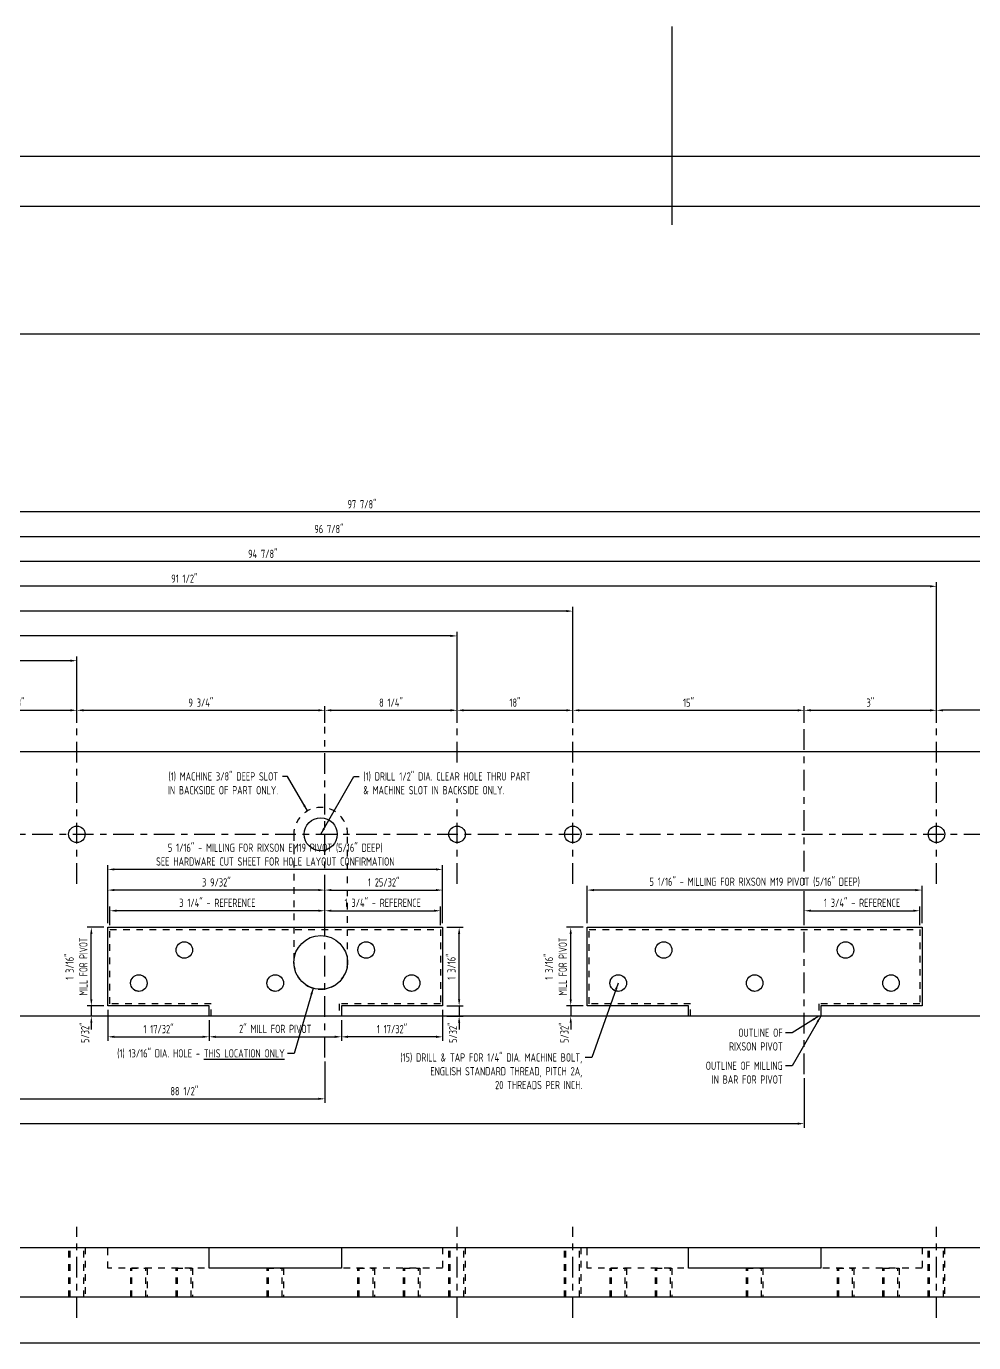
# Model space of a CAD drawing. Header units: inches. Extents: x -71 to 69, y 0 to 103.
# Drawn here: x 9.92 to 24.25, y 0 to 19.9 of the extents above; entities that cross this region are included whole.
import ezdxf

# ---------------------------------------------------------------- set-up
doc = ezdxf.new("R2010")
doc.units = ezdxf.units.IN
doc.header["$LTSCALE"] = 0.25
doc.header["$MEASUREMENT"] = 0
doc.linetypes.add('CENTER', pattern=[2, 1.25, -0.25, 0.25, -0.25])
doc.linetypes.add('HIDDEN', pattern=[0.375, 0.25, -0.125])
for name, color, linetype in [('01 - Ground Level Doors', 2, 'Continuous'), ('02 - Upper Level Windows', 7, 'Continuous'), ('DIM', 4, 'Continuous'), ('Fastener', 7, 'Continuous'), ('Frame', 2, 'Continuous'), ('Hardware', 30, 'HIDDEN'), ('OBJECT', 1, 'Continuous'), ('TEXT', 4, 'Continuous')]:
    doc.layers.add(name, color=color, linetype=linetype)
doc.layers.add('02 - Upper Level Windows -0- Sill Anchor Holes', color=7, linetype='Continuous', plot=False)
doc.styles.get("Standard").update_dxf_attribs({"font": 'archstyl.shx', "width": 0.75})
doc.dimstyles.new('Engineering Standard', dxfattribs={"dimtxt": 0.125, "dimasz": 0.1, "dimexe": 0.0625, "dimexo": 0.0625, "dimgap": 0.045, "dimtad": 1, "dimdec": 6, "dimzin": 0, "dimdsep": 46, "dimlunit": 5, "dimtxsty": 'Standard', "dimcen": 0.09, "dimclrd": 256, "dimclre": 256, "dimclrt": 256, "dimazin": 0, "dimtfac": 1, "dimtdec": 6, "dimtmove": 2, "dimatfit": 2, "dimfxl": 1, "dimfrac": 2, "dimtolj": 1, "dimtzin": 0, "dimlwd": -1, "dimlwe": -1, "dimarcsym": 0})

# ---------------------------------------------------------------- blocks, each defined once
blk = doc.blocks.new('A$Cd7216d5f')
at = {"layer": '01 - Ground Level Doors'}
blk.add_lwpolyline([(0, 0), (0, 97.875), (0.75, 97.875), (0.75, 0)], close=True, dxfattribs=at)
at = {"layer": '02 - Upper Level Windows -0- Sill Anchor Holes', "color": 5}
blk.add_line((2.717, 88.5), (-0.283, 88.5), dxfattribs=at)
blk = doc.blocks.new('A$C1a80690b')
blk.add_blockref('A$Cd7216d5f', (-14, 0))
blk = doc.blocks.new('*D33')
at = {"layer": 'DefPoints', "color": 0, "transparency": 16777216}
for p in [(0.938, 10.312), (10.688, 9.312), (0.938, 8.937)]:
    blk.add_point(p, dxfattribs=at)
at = {"layer": 'DIM', "transparency": 16777216}
for p, q in [((0.938, 9), (0.938, 10.375)), ((10.688, 9.375), (10.688, 10.375)), ((10.588, 10.312), (1.038, 10.312))]:
    blk.add_line(p, q, dxfattribs=at)
for points in [[(1.038, 10.329), (1.038, 10.296), (0.938, 10.312)], [(10.588, 10.329), (10.588, 10.296), (10.688, 10.312)]]:
    blk.add_solid(points, dxfattribs=at)
at = {"layer": 'DIM', "transparency": 16777216, "insert": (5.813, 10.428), "char_height": 0.125, "attachment_point": 5}
blk.add_mtext('\\A1;37 1/2"', dxfattribs=at)
blk = doc.blocks.new('*D34')
at = {"layer": 'DefPoints', "color": 0, "transparency": 16777216}
for p in [(0.938, 10.687), (16.438, 9.312), (0.938, 8.937)]:
    blk.add_point(p, dxfattribs=at)
at = {"layer": 'DIM', "transparency": 16777216}
for p, q in [((0.938, 9), (0.938, 10.75)), ((16.438, 9.375), (16.438, 10.75)), ((16.338, 10.687), (1.038, 10.687))]:
    blk.add_line(p, q, dxfattribs=at)
for points in [[(1.038, 10.704), (1.038, 10.671), (0.938, 10.687)], [(16.338, 10.704), (16.338, 10.671), (16.438, 10.687)]]:
    blk.add_solid(points, dxfattribs=at)
at = {"layer": 'DIM', "transparency": 16777216, "insert": (8.688, 10.803), "char_height": 0.125, "attachment_point": 5}
blk.add_mtext('\\A1;55 1/2"', dxfattribs=at)
blk = doc.blocks.new('*D35')
at = {"layer": 'DefPoints', "color": 0, "transparency": 16777216}
for p in [(0.938, 11.062), (18.188, 9.312), (0.938, 8.937)]:
    blk.add_point(p, dxfattribs=at)
at = {"layer": 'DIM', "transparency": 16777216}
for p, q in [((0.938, 9), (0.938, 11.125)), ((18.088, 11.062), (1.038, 11.062)), ((18.188, 9.375), (18.188, 11.125))]:
    blk.add_line(p, q, dxfattribs=at)
for points in [[(1.038, 11.079), (1.038, 11.046), (0.938, 11.062)], [(18.088, 11.079), (18.088, 11.046), (18.188, 11.062)]]:
    blk.add_solid(points, dxfattribs=at)
at = {"layer": 'DIM', "transparency": 16777216, "insert": (9.563, 11.178), "char_height": 0.125, "attachment_point": 5}
blk.add_mtext('\\A1;73 1/2"', dxfattribs=at)
blk = doc.blocks.new('*D36')
at = {"layer": 'DefPoints', "color": 0, "transparency": 16777216}
for p in [(0.938, 11.437), (23.688, 9.312), (0.938, 8.937)]:
    blk.add_point(p, dxfattribs=at)
at = {"layer": 'DIM', "transparency": 16777216}
for p, q in [((0.938, 9), (0.938, 11.5)), ((23.588, 11.437), (1.038, 11.437)), ((23.688, 9.375), (23.688, 11.5))]:
    blk.add_line(p, q, dxfattribs=at)
for points in [[(1.038, 11.454), (1.038, 11.421), (0.938, 11.437)], [(23.588, 11.454), (23.588, 11.421), (23.688, 11.437)]]:
    blk.add_solid(points, dxfattribs=at)
at = {"layer": 'DIM', "transparency": 16777216, "insert": (12.313, 11.553), "char_height": 0.125, "attachment_point": 5}
blk.add_mtext('\\A1;91 1/2"', dxfattribs=at)
blk = doc.blocks.new('*D37')
at = {"layer": 'DefPoints', "color": 0, "transparency": 16777216}
for p in [(0.938, 11.812), (26.062, 9.312), (0.938, 8.937)]:
    blk.add_point(p, dxfattribs=at)
at = {"layer": 'DIM', "transparency": 16777216}
for p, q in [((0.938, 9), (0.938, 11.875)), ((25.962, 11.812), (1.038, 11.812)), ((26.062, 9.375), (26.062, 11.875))]:
    blk.add_line(p, q, dxfattribs=at)
for points in [[(1.038, 11.829), (1.038, 11.796), (0.938, 11.812)], [(25.962, 11.829), (25.962, 11.796), (26.062, 11.812)]]:
    blk.add_solid(points, dxfattribs=at)
at = {"layer": 'DIM', "transparency": 16777216, "insert": (13.5, 11.928), "char_height": 0.125, "attachment_point": 5}
blk.add_mtext('\\A1;94 7/8"', dxfattribs=at)
blk = doc.blocks.new('*D40')
at = {"layer": 'DefPoints', "color": 0, "transparency": 16777216}
for p in [(10.688, 9.562), (8.938, 9.312), (10.688, 9.312)]:
    blk.add_point(p, dxfattribs=at)
at = {"layer": 'DIM', "transparency": 16777216}
for p, q in [((8.938, 9.375), (8.938, 9.625)), ((9.038, 9.562), (10.588, 9.562)), ((10.688, 9.375), (10.688, 9.625))]:
    blk.add_line(p, q, dxfattribs=at)
for points in [[(9.038, 9.579), (9.038, 9.546), (8.938, 9.562)], [(10.588, 9.579), (10.588, 9.546), (10.688, 9.562)]]:
    blk.add_solid(points, dxfattribs=at)
at = {"layer": 'DIM', "transparency": 16777216, "insert": (9.813, 9.678), "char_height": 0.125, "attachment_point": 5}
blk.add_mtext('\\A1;18"', dxfattribs=at)
blk = doc.blocks.new('*D41')
at = {"layer": 'DefPoints', "color": 0, "transparency": 16777216}
for p in [(14.438, 9.562), (10.688, 9.312), (14.438, 9.312)]:
    blk.add_point(p, dxfattribs=at)
at = {"layer": 'DIM', "transparency": 16777216}
for p, q in [((10.688, 9.375), (10.688, 9.625)), ((10.788, 9.562), (14.338, 9.562)), ((14.438, 9.375), (14.438, 9.625))]:
    blk.add_line(p, q, dxfattribs=at)
for points in [[(10.788, 9.579), (10.788, 9.546), (10.688, 9.562)], [(14.338, 9.579), (14.338, 9.546), (14.438, 9.562)]]:
    blk.add_solid(points, dxfattribs=at)
at = {"layer": 'DIM', "transparency": 16777216, "insert": (12.563, 9.678), "char_height": 0.125, "attachment_point": 5}
blk.add_mtext('\\A1;9 3/4"', dxfattribs=at)
blk = doc.blocks.new('*D42')
at = {"layer": 'DefPoints', "color": 0, "transparency": 16777216}
for p in [(16.438, 9.562), (14.438, 9.312), (16.438, 9.312)]:
    blk.add_point(p, dxfattribs=at)
at = {"layer": 'DIM', "transparency": 16777216}
for p, q in [((14.438, 9.375), (14.438, 9.625)), ((14.538, 9.562), (16.338, 9.562)), ((16.438, 9.375), (16.438, 9.625))]:
    blk.add_line(p, q, dxfattribs=at)
for points in [[(14.538, 9.579), (14.538, 9.546), (14.438, 9.562)], [(16.338, 9.579), (16.338, 9.546), (16.438, 9.562)]]:
    blk.add_solid(points, dxfattribs=at)
at = {"layer": 'DIM', "transparency": 16777216, "insert": (15.438, 9.678), "char_height": 0.125, "attachment_point": 5}
blk.add_mtext('\\A1;8 1/4"', dxfattribs=at)
blk = doc.blocks.new('*D43')
at = {"layer": 'DefPoints', "color": 0, "transparency": 16777216}
for p in [(18.188, 9.562), (16.438, 9.312), (18.188, 9.312)]:
    blk.add_point(p, dxfattribs=at)
at = {"layer": 'DIM', "transparency": 16777216}
for p, q in [((16.438, 9.375), (16.438, 9.625)), ((16.538, 9.562), (18.088, 9.562)), ((18.188, 9.375), (18.188, 9.625))]:
    blk.add_line(p, q, dxfattribs=at)
for points in [[(16.538, 9.579), (16.538, 9.546), (16.438, 9.562)], [(18.088, 9.579), (18.088, 9.546), (18.188, 9.562)]]:
    blk.add_solid(points, dxfattribs=at)
at = {"layer": 'DIM', "transparency": 16777216, "insert": (17.313, 9.678), "char_height": 0.125, "attachment_point": 5}
blk.add_mtext('\\A1;18"', dxfattribs=at)
blk = doc.blocks.new('*D44')
at = {"layer": 'DefPoints', "color": 0, "transparency": 16777216}
for p in [(21.688, 9.562), (18.188, 9.312), (21.688, 9.312)]:
    blk.add_point(p, dxfattribs=at)
at = {"layer": 'DIM', "transparency": 16777216}
for p, q in [((18.188, 9.375), (18.188, 9.625)), ((18.288, 9.562), (21.588, 9.562)), ((21.688, 9.375), (21.688, 9.625))]:
    blk.add_line(p, q, dxfattribs=at)
for points in [[(18.288, 9.579), (18.288, 9.546), (18.188, 9.562)], [(21.588, 9.579), (21.588, 9.546), (21.688, 9.562)]]:
    blk.add_solid(points, dxfattribs=at)
at = {"layer": 'DIM', "transparency": 16777216, "insert": (19.938, 9.678), "char_height": 0.125, "attachment_point": 5}
blk.add_mtext('\\A1;15"', dxfattribs=at)
blk = doc.blocks.new('*D45')
at = {"layer": 'DefPoints', "color": 0, "transparency": 16777216}
for p in [(23.688, 9.562), (21.688, 9.312), (23.688, 9.312)]:
    blk.add_point(p, dxfattribs=at)
at = {"layer": 'DIM', "transparency": 16777216}
for p, q in [((21.688, 9.375), (21.688, 9.625)), ((21.788, 9.562), (23.588, 9.562)), ((23.688, 9.375), (23.688, 9.625))]:
    blk.add_line(p, q, dxfattribs=at)
for points in [[(21.788, 9.579), (21.788, 9.546), (21.688, 9.562)], [(23.588, 9.579), (23.588, 9.546), (23.688, 9.562)]]:
    blk.add_solid(points, dxfattribs=at)
at = {"layer": 'DIM', "transparency": 16777216, "insert": (22.688, 9.678), "char_height": 0.125, "attachment_point": 5}
blk.add_mtext('\\A1;3"', dxfattribs=at)
blk = doc.blocks.new('*D47')
at = {"layer": 'DefPoints', "color": 0, "transparency": 16777216}
for p in [(0.937, 4.937), (14.438, 4.312), (14.438, 3.687)]:
    blk.add_point(p, dxfattribs=at)
at = {"layer": 'DIM', "transparency": 16777216}
for p, q in [((0.937, 4.875), (0.937, 3.625)), ((14.438, 4.25), (14.438, 3.625)), ((1.038, 3.687), (14.338, 3.687))]:
    blk.add_line(p, q, dxfattribs=at)
for points in [[(1.038, 3.704), (1.038, 3.671), (0.937, 3.687)], [(14.338, 3.704), (14.338, 3.671), (14.438, 3.687)]]:
    blk.add_solid(points, dxfattribs=at)
at = {"layer": 'DIM', "transparency": 16777216, "insert": (7.688, 3.803), "char_height": 0.125, "attachment_point": 5}
blk.add_mtext('\\A1;47 1/4"', dxfattribs=at)
blk = doc.blocks.new('*D48')
at = {"layer": 'DefPoints', "color": 0, "transparency": 16777216}
for p in [(0.937, 4.937), (21.688, 4.062), (21.688, 3.312)]:
    blk.add_point(p, dxfattribs=at)
at = {"layer": 'DIM', "transparency": 16777216}
for p, q in [((0.937, 4.875), (0.937, 3.25)), ((21.688, 4), (21.688, 3.25)), ((1.038, 3.312), (21.588, 3.312))]:
    blk.add_line(p, q, dxfattribs=at)
for points in [[(1.038, 3.329), (1.038, 3.296), (0.937, 3.312)], [(21.588, 3.329), (21.588, 3.296), (21.688, 3.312)]]:
    blk.add_solid(points, dxfattribs=at)
at = {"layer": 'DIM', "transparency": 16777216, "insert": (12.313, 3.803), "char_height": 0.125, "attachment_point": 5}
blk.add_mtext('\\A1;88 1/2"', dxfattribs=at)
blk = doc.blocks.new('*D49')
at = {"layer": 'DefPoints', "color": 0, "transparency": 16777216}
for p in [(0.938, 12.187), (28.062, 9.312), (0.938, 8.937)]:
    blk.add_point(p, dxfattribs=at)
at = {"layer": 'DIM', "transparency": 16777216}
for p, q in [((0.938, 9), (0.938, 12.25)), ((27.962, 12.187), (1.038, 12.187)), ((28.062, 9.375), (28.062, 12.25))]:
    blk.add_line(p, q, dxfattribs=at)
for points in [[(1.038, 12.204), (1.038, 12.171), (0.938, 12.187)], [(27.962, 12.204), (27.962, 12.171), (28.062, 12.187)]]:
    blk.add_solid(points, dxfattribs=at)
at = {"layer": 'DIM', "transparency": 16777216, "insert": (14.5, 12.303), "char_height": 0.125, "attachment_point": 5}
blk.add_mtext('\\A1;96 7/8"', dxfattribs=at)
blk = doc.blocks.new('*D50')
at = {"layer": 'DefPoints', "color": 0, "transparency": 16777216}
for p in [(0.938, 12.562), (0.938, 8.937), (29.062, 8.937)]:
    blk.add_point(p, dxfattribs=at)
at = {"layer": 'DIM', "transparency": 16777216}
for p, q in [((0.938, 9), (0.938, 12.625)), ((28.962, 12.562), (1.038, 12.562)), ((29.062, 9), (29.062, 12.625))]:
    blk.add_line(p, q, dxfattribs=at)
for points in [[(1.038, 12.579), (1.038, 12.546), (0.938, 12.562)], [(28.962, 12.579), (28.962, 12.546), (29.062, 12.562)]]:
    blk.add_solid(points, dxfattribs=at)
at = {"layer": 'DIM', "transparency": 16777216, "insert": (15, 12.678), "char_height": 0.125, "attachment_point": 5}
blk.add_mtext('\\A1;97 7/8"', dxfattribs=at)
blk = doc.blocks.new('*D51')
at = {"layer": 'DefPoints', "color": 0, "transparency": 16777216}
for p in [(23.438, 6.531), (21.688, 6.281), (23.438, 6.25)]:
    blk.add_point(p, dxfattribs=at)
at = {"layer": 'DIM', "transparency": 16777216}
for p, q in [((21.688, 6.344), (21.688, 6.594)), ((23.438, 6.312), (23.438, 6.594)), ((21.788, 6.531), (23.338, 6.531))]:
    blk.add_line(p, q, dxfattribs=at)
for points in [[(21.788, 6.548), (21.788, 6.515), (21.688, 6.531)], [(23.338, 6.548), (23.338, 6.515), (23.438, 6.531)]]:
    blk.add_solid(points, dxfattribs=at)
at = {"layer": 'DIM', "transparency": 16777216, "insert": (22.563, 6.651), "char_height": 0.125, "attachment_point": 5}
blk.add_mtext('\\A1;1 3/4" - REFERENCE', dxfattribs=at)
blk = doc.blocks.new('*D52')
at = {"layer": 'DefPoints', "color": 0, "transparency": 16777216}
for p in [(16.188, 6.531), (14.438, 6.281), (16.188, 6.25)]:
    blk.add_point(p, dxfattribs=at)
at = {"layer": 'DIM', "transparency": 16777216}
for p, q in [((14.438, 6.344), (14.438, 6.594)), ((16.188, 6.312), (16.188, 6.594)), ((14.538, 6.531), (16.088, 6.531))]:
    blk.add_line(p, q, dxfattribs=at)
for points in [[(14.538, 6.548), (14.538, 6.515), (14.438, 6.531)], [(16.088, 6.548), (16.088, 6.515), (16.188, 6.531)]]:
    blk.add_solid(points, dxfattribs=at)
at = {"layer": 'DIM', "transparency": 16777216, "insert": (15.313, 6.651), "char_height": 0.125, "attachment_point": 5}
blk.add_mtext('\\A1;1 3/4" - REFERENCE', dxfattribs=at)
blk = doc.blocks.new('*D53')
at = {"layer": 'DefPoints', "color": 0, "transparency": 16777216}
for p in [(16.219, 6.844), (14.438, 6.281), (16.219, 6.281)]:
    blk.add_point(p, dxfattribs=at)
at = {"layer": 'DIM', "transparency": 16777216}
for p, q in [((14.438, 6.344), (14.438, 6.906)), ((14.538, 6.844), (16.119, 6.844)), ((16.219, 6.344), (16.219, 6.906))]:
    blk.add_line(p, q, dxfattribs=at)
for points in [[(14.538, 6.86), (14.538, 6.827), (14.438, 6.844)], [(16.119, 6.86), (16.119, 6.827), (16.219, 6.844)]]:
    blk.add_solid(points, dxfattribs=at)
at = {"layer": 'DIM', "transparency": 16777216, "insert": (15.328, 6.96), "char_height": 0.125, "attachment_point": 5}
blk.add_mtext('\\A1;1 25/32"', dxfattribs=at)
blk = doc.blocks.new('*D54')
at = {"layer": 'DefPoints', "color": 0, "transparency": 16777216}
for p in [(16.219, 5.094), (14.688, 4.937), (14.688, 4.625)]:
    blk.add_point(p, dxfattribs=at)
at = {"layer": 'DIM', "transparency": 16777216}
for p, q in [((16.219, 5.031), (16.219, 4.562)), ((14.688, 4.875), (14.688, 4.562)), ((16.119, 4.625), (14.788, 4.625))]:
    blk.add_line(p, q, dxfattribs=at)
for points in [[(14.788, 4.642), (14.788, 4.608), (14.688, 4.625)], [(16.119, 4.642), (16.119, 4.608), (16.219, 4.625)]]:
    blk.add_solid(points, dxfattribs=at)
at = {"layer": 'DIM', "transparency": 16777216, "insert": (15.453, 4.741), "char_height": 0.125, "attachment_point": 5}
blk.add_mtext('\\A1;1 17/32"', dxfattribs=at)
blk = doc.blocks.new('*D55')
at = {"layer": 'DefPoints', "color": 0, "transparency": 16777216}
for p in [(10.906, 6.281), (11.156, 6.281), (11.156, 5.094)]:
    blk.add_point(p, dxfattribs=at)
at = {"layer": 'DIM', "transparency": 16777216}
for p, q in [((11.094, 6.281), (10.844, 6.281)), ((10.906, 5.194), (10.906, 6.181)), ((11.094, 5.094), (10.844, 5.094))]:
    blk.add_line(p, q, dxfattribs=at)
for points in [[(10.89, 6.181), (10.923, 6.181), (10.906, 6.281)], [(10.89, 5.194), (10.923, 5.194), (10.906, 5.094)]]:
    blk.add_solid(points, dxfattribs=at)
at = {"layer": 'DIM', "transparency": 16777216, "insert": (10.682, 5.687), "char_height": 0.125, "attachment_point": 5, "rotation": 90}
blk.add_mtext('\\A1;1 3/16"\\P{\\W0.65;MILL FOR PIVOT}', dxfattribs=at)
blk = doc.blocks.new('*D56')
at = {"layer": 'DefPoints', "color": 0, "transparency": 16777216}
for p in [(11.156, 5.094), (10.906, 4.937), (11.156, 4.937)]:
    blk.add_point(p, dxfattribs=at)
at = {"layer": 'DIM', "transparency": 16777216}
for p, q in [((10.906, 5.194), (10.906, 5.294)), ((11.094, 5.094), (10.844, 5.094)), ((10.906, 5.094), (10.906, 4.937)), ((11.094, 4.937), (10.844, 4.937)), ((10.906, 4.837), (10.906, 4.737))]:
    blk.add_line(p, q, dxfattribs=at)
for points in [[(10.89, 5.194), (10.923, 5.194), (10.906, 5.094)], [(10.89, 4.837), (10.923, 4.837), (10.906, 4.937)]]:
    blk.add_solid(points, dxfattribs=at)
at = {"layer": 'DIM', "transparency": 16777216, "insert": (10.812, 4.687), "char_height": 0.125, "attachment_point": 5, "rotation": 90}
blk.add_mtext('\\A1;5/32"', dxfattribs=at)
blk = doc.blocks.new('*D58')
at = {"layer": 'DefPoints', "color": 0, "transparency": 16777216}
for p in [(11.188, 6.531), (11.188, 6.25), (14.438, 6.281)]:
    blk.add_point(p, dxfattribs=at)
at = {"layer": 'DIM', "transparency": 16777216}
for p, q in [((11.188, 6.313), (11.188, 6.594)), ((14.438, 6.344), (14.438, 6.594)), ((14.338, 6.531), (11.288, 6.531))]:
    blk.add_line(p, q, dxfattribs=at)
for points in [[(11.288, 6.548), (11.288, 6.515), (11.188, 6.531)], [(14.338, 6.548), (14.338, 6.515), (14.438, 6.531)]]:
    blk.add_solid(points, dxfattribs=at)
at = {"layer": 'DIM', "transparency": 16777216, "insert": (12.813, 6.651), "char_height": 0.125, "attachment_point": 5}
blk.add_mtext('\\A1;3 1/4" - REFERENCE', dxfattribs=at)
blk = doc.blocks.new('*D57')
at = {"layer": 'DefPoints', "color": 0, "transparency": 16777216}
for p in [(11.156, 6.844), (11.156, 6.281), (14.438, 6.281)]:
    blk.add_point(p, dxfattribs=at)
at = {"layer": 'DIM', "transparency": 16777216}
for p, q in [((11.156, 6.344), (11.156, 6.906)), ((14.338, 6.844), (11.256, 6.844)), ((14.438, 6.344), (14.438, 6.906))]:
    blk.add_line(p, q, dxfattribs=at)
for points in [[(11.256, 6.86), (11.256, 6.827), (11.156, 6.844)], [(14.338, 6.86), (14.338, 6.827), (14.438, 6.844)]]:
    blk.add_solid(points, dxfattribs=at)
at = {"layer": 'DIM', "transparency": 16777216, "insert": (12.797, 6.96), "char_height": 0.125, "attachment_point": 5}
blk.add_mtext('\\A1;3 9/32"', dxfattribs=at)
blk = doc.blocks.new('*D59')
at = {"layer": 'DefPoints', "color": 0, "transparency": 16777216}
for p in [(11.156, 7.156), (11.156, 6.281), (16.219, 6.281)]:
    blk.add_point(p, dxfattribs=at)
at = {"layer": 'DIM', "transparency": 16777216}
for p, q in [((11.156, 6.344), (11.156, 7.219)), ((16.219, 6.344), (16.219, 7.219)), ((16.119, 7.156), (11.256, 7.156))]:
    blk.add_line(p, q, dxfattribs=at)
for points in [[(11.256, 7.173), (11.256, 7.14), (11.156, 7.156)], [(16.119, 7.173), (16.119, 7.14), (16.219, 7.156)]]:
    blk.add_solid(points, dxfattribs=at)
at = {"layer": 'DIM', "transparency": 16777216, "insert": (13.688, 7.38), "char_height": 0.125, "attachment_point": 5}
blk.add_mtext('\\A1;5 1/16" - MILLING FOR RIXSON EM19 PIVOT (5/16" DEEP)\\PSEE HARDWARE CUT SHEET FOR HOLE LAYOUT CONFIRMATION', dxfattribs=at)
blk = doc.blocks.new('*D60')
at = {"layer": 'DefPoints', "color": 0, "transparency": 16777216}
for p in [(12.688, 4.937), (14.688, 4.937), (14.688, 4.625)]:
    blk.add_point(p, dxfattribs=at)
at = {"layer": 'DIM', "transparency": 16777216}
for p, q in [((12.688, 4.875), (12.688, 4.562)), ((14.688, 4.875), (14.688, 4.562)), ((12.788, 4.625), (14.588, 4.625))]:
    blk.add_line(p, q, dxfattribs=at)
for points in [[(12.788, 4.642), (12.788, 4.608), (12.688, 4.625)], [(14.588, 4.642), (14.588, 4.608), (14.688, 4.625)]]:
    blk.add_solid(points, dxfattribs=at)
at = {"layer": 'DIM', "transparency": 16777216, "insert": (13.688, 4.745), "char_height": 0.125, "attachment_point": 5}
blk.add_mtext('\\A1;2" MILL FOR PIVOT', dxfattribs=at)
blk = doc.blocks.new('*D61')
at = {"layer": 'DefPoints', "color": 0, "transparency": 16777216}
for p in [(11.156, 5.094), (12.688, 4.937), (12.688, 4.625)]:
    blk.add_point(p, dxfattribs=at)
at = {"layer": 'DIM', "transparency": 16777216}
for p, q in [((11.156, 5.031), (11.156, 4.562)), ((12.688, 4.875), (12.688, 4.562)), ((11.256, 4.625), (12.588, 4.625))]:
    blk.add_line(p, q, dxfattribs=at)
for points in [[(11.256, 4.642), (11.256, 4.608), (11.156, 4.625)], [(12.588, 4.642), (12.588, 4.608), (12.688, 4.625)]]:
    blk.add_solid(points, dxfattribs=at)
at = {"layer": 'DIM', "transparency": 16777216, "insert": (11.922, 4.741), "char_height": 0.125, "attachment_point": 5}
blk.add_mtext('\\A1;1 17/32"', dxfattribs=at)
blk = doc.blocks.new('*D62')
at = {"layer": 'DefPoints', "color": 0, "transparency": 16777216}
for p in [(18.406, 6.844), (18.406, 6.281), (23.469, 6.281)]:
    blk.add_point(p, dxfattribs=at)
at = {"layer": 'DIM', "transparency": 16777216}
for p, q in [((18.406, 6.344), (18.406, 6.906)), ((23.369, 6.844), (18.506, 6.844)), ((23.469, 6.344), (23.469, 6.906))]:
    blk.add_line(p, q, dxfattribs=at)
for points in [[(18.506, 6.86), (18.506, 6.827), (18.406, 6.844)], [(23.369, 6.86), (23.369, 6.827), (23.469, 6.844)]]:
    blk.add_solid(points, dxfattribs=at)
at = {"layer": 'DIM', "transparency": 16777216, "insert": (20.938, 6.964), "char_height": 0.125, "attachment_point": 5}
blk.add_mtext('\\A1;5 1/16" - MILLING FOR RIXSON M19 PIVOT (5/16" DEEP)', dxfattribs=at)
blk = doc.blocks.new('*D66')
at = {"layer": 'DefPoints', "color": 0, "transparency": 16777216}
for p in [(16.219, 6.281), (16.469, 6.281), (16.219, 5.094)]:
    blk.add_point(p, dxfattribs=at)
at = {"layer": 'DIM', "transparency": 16777216}
for p, q in [((16.281, 6.281), (16.531, 6.281)), ((16.469, 5.194), (16.469, 6.181)), ((16.281, 5.094), (16.531, 5.094))]:
    blk.add_line(p, q, dxfattribs=at)
for points in [[(16.452, 6.181), (16.485, 6.181), (16.469, 6.281)], [(16.452, 5.194), (16.485, 5.194), (16.469, 5.094)]]:
    blk.add_solid(points, dxfattribs=at)
at = {"layer": 'DIM', "transparency": 16777216, "insert": (16.353, 5.687), "char_height": 0.125, "attachment_point": 5, "rotation": 90}
blk.add_mtext('\\A1;1 3/16"', dxfattribs=at)
blk = doc.blocks.new('*D65')
at = {"layer": 'DefPoints', "color": 0, "transparency": 16777216}
for p in [(16.219, 5.094), (16.219, 4.937), (16.469, 4.937)]:
    blk.add_point(p, dxfattribs=at)
at = {"layer": 'DIM', "transparency": 16777216}
for p, q in [((16.469, 5.194), (16.469, 5.294)), ((16.281, 5.094), (16.531, 5.094)), ((16.469, 5.094), (16.469, 4.937)), ((16.281, 4.937), (16.531, 4.937)), ((16.469, 4.837), (16.469, 4.737))]:
    blk.add_line(p, q, dxfattribs=at)
for points in [[(16.452, 5.194), (16.485, 5.194), (16.469, 5.094)], [(16.452, 4.837), (16.485, 4.837), (16.469, 4.937)]]:
    blk.add_solid(points, dxfattribs=at)
at = {"layer": 'DIM', "transparency": 16777216, "insert": (16.376, 4.687), "char_height": 0.125, "attachment_point": 5, "rotation": 90}
blk.add_mtext('\\A1;5/32"', dxfattribs=at)
blk = doc.blocks.new('*D68')
at = {"layer": 'DefPoints', "color": 0, "transparency": 16777216}
for p in [(18.156, 6.281), (18.406, 6.281), (18.406, 5.094)]:
    blk.add_point(p, dxfattribs=at)
at = {"layer": 'DIM', "transparency": 16777216}
for p, q in [((18.344, 6.281), (18.094, 6.281)), ((18.156, 5.194), (18.156, 6.181)), ((18.344, 5.094), (18.094, 5.094))]:
    blk.add_line(p, q, dxfattribs=at)
for points in [[(18.14, 6.181), (18.173, 6.181), (18.156, 6.281)], [(18.14, 5.194), (18.173, 5.194), (18.156, 5.094)]]:
    blk.add_solid(points, dxfattribs=at)
at = {"layer": 'DIM', "transparency": 16777216, "insert": (17.932, 5.687), "char_height": 0.125, "attachment_point": 5, "rotation": 90}
blk.add_mtext('\\A1;1 3/16"\\P{\\W0.65;MILL FOR PIVOT}', dxfattribs=at)
blk = doc.blocks.new('*D67')
at = {"layer": 'DefPoints', "color": 0, "transparency": 16777216}
for p in [(18.406, 5.094), (18.156, 4.937), (18.406, 4.937)]:
    blk.add_point(p, dxfattribs=at)
at = {"layer": 'DIM', "transparency": 16777216}
for p, q in [((18.156, 5.194), (18.156, 5.294)), ((18.344, 5.094), (18.094, 5.094)), ((18.156, 5.094), (18.156, 4.937)), ((18.344, 4.937), (18.094, 4.937)), ((18.156, 4.837), (18.156, 4.737))]:
    blk.add_line(p, q, dxfattribs=at)
for points in [[(18.14, 5.194), (18.173, 5.194), (18.156, 5.094)], [(18.14, 4.837), (18.173, 4.837), (18.156, 4.937)]]:
    blk.add_solid(points, dxfattribs=at)
at = {"layer": 'DIM', "transparency": 16777216, "insert": (18.062, 4.687), "char_height": 0.125, "attachment_point": 5, "rotation": 90}
blk.add_mtext('\\A1;5/32"', dxfattribs=at)
blk = doc.blocks.new('*D92')
at = {"layer": 'DefPoints', "color": 0, "transparency": 16777216}
for p in [(23.688, 9.562), (23.688, 9.312), (26.062, 9.312)]:
    blk.add_point(p, dxfattribs=at)
at = {"layer": 'DIM', "transparency": 16777216}
for p, q in [((23.688, 9.375), (23.688, 9.625)), ((25.962, 9.562), (23.788, 9.562)), ((26.062, 9.375), (26.062, 9.625))]:
    blk.add_line(p, q, dxfattribs=at)
for points in [[(23.788, 9.579), (23.788, 9.546), (23.688, 9.562)], [(25.962, 9.579), (25.962, 9.546), (26.062, 9.562)]]:
    blk.add_solid(points, dxfattribs=at)
at = {"layer": 'DIM', "transparency": 16777216, "insert": (24.875, 9.678), "char_height": 0.125, "attachment_point": 5}
blk.add_mtext('\\A1;3 3/8"', dxfattribs=at)

msp = doc.modelspace()

# ---------------------------------------------------------------- linework, layer by layer
msp.add_lwpolyline([(0, 0), (32.25, 0), (32.25, 15.25), (0, 15.25)], close=True)
at = {"linetype": 'HIDDEN'}
for points in [[(16.21875, 1.4375), (16.21875, 1.125), (11.15625, 1.125), (11.15625, 1.4375)], [(23.46875, 1.4375), (23.46875, 1.125), (18.40625, 1.125), (18.40625, 1.4375)]]:
    msp.add_lwpolyline(points, dxfattribs=at)
at = {"color": 1}
for points in [[(14.6875, 1.4375), (14.6875, 1.125), (12.6875, 1.125), (12.6875, 1.4375)], [(21.9375, 1.4375), (21.9375, 1.125), (19.9375, 1.125), (19.9375, 1.4375)]]:
    msp.add_lwpolyline(points, dxfattribs=at)
at = {"layer": '02 - Upper Level Windows', "color": 30, "linetype": 'HIDDEN'}
msp.add_lwpolyline([(14.78125, 7.6875, 1), (13.96875, 7.6875), (13.96875, 5.75, 1), (14.78125, 5.75)], format="xyb", close=True, dxfattribs=at)
at = {"layer": '02 - Upper Level Windows', "color": 2}
for points in [[(12.6875, 4.9375), (12.6875, 5.09375), (11.15625, 5.09375), (11.15625, 6.28125), (16.21875, 6.28125), (16.21875, 5.09375), (14.6875, 5.09375), (14.6875, 4.9375)], [(19.9375, 4.9375), (19.9375, 5.09375), (18.40625, 5.09375), (18.40625, 6.28125), (23.46875, 6.28125), (23.46875, 5.09375), (21.9375, 5.09375), (21.9375, 4.9375)]]:
    msp.add_lwpolyline(points, dxfattribs=at)
msp.add_circle((14.375, 5.75), 0.40625, dxfattribs=at)
at = {"layer": 'Fastener', "color": 30, "linetype": 'CENTER'}
for p, q in [((10.6875, 6.9375), (10.6875, 9.3125)), ((16.4375, 6.9375), (16.4375, 9.3125)), ((18.1875, 6.9375), (18.1875, 9.3125)), ((23.6875, 6.9375), (23.6875, 9.3125)), ((10.6875, 0.375), (10.6875, 1.75)), ((16.4375, 0.375), (16.4375, 1.75)), ((18.1875, 0.375), (18.1875, 1.75)), ((23.6875, 0.375), (23.6875, 1.75))]:
    msp.add_line(p, q, dxfattribs=at)
at = {"layer": 'Fastener', "color": 5, "linetype": 'CENTER'}
for p, q in [((14.4375, 4.3125), (14.4375, 9.3125)), ((21.6875, 4.0625), (21.6875, 9.3125))]:
    msp.add_line(p, q, dxfattribs=at)
at = {"layer": 'Fastener', "linetype": 'CENTER'}
msp.add_line((1.4375, 7.6875), (32.0625, 7.6875), dxfattribs=at)
at = {"layer": 'Fastener', "color": 30, "linetype": 'HIDDEN'}
for points in [[(10.56375, 0.6875), (10.56375, 1.4375), (10.81125, 1.4375), (10.81125, 0.6875)], [(16.31375, 0.6875), (16.31375, 1.4375), (16.56125, 1.4375), (16.56125, 0.6875)], [(18.06375, 0.6875), (18.06375, 1.4375), (18.31125, 1.4375), (18.31125, 0.6875)], [(23.56375, 0.6875), (23.56375, 1.4375), (23.81125, 1.4375), (23.81125, 0.6875)], [(11.50125, 0.6875), (11.50125, 1.125), (11.74875, 1.125), (11.74875, 0.6875)], [(12.18875, 0.6875), (12.18875, 1.125), (12.43625, 1.125), (12.43625, 0.6875)], [(13.56375, 0.6875), (13.56375, 1.125), (13.81125, 1.125), (13.81125, 0.6875)], [(14.93875, 0.6875), (14.93875, 1.125), (15.18625, 1.125), (15.18625, 0.6875)], [(15.62625, 0.6875), (15.62625, 1.125), (15.87375, 1.125), (15.87375, 0.6875)], [(18.75125, 0.6875), (18.75125, 1.125), (18.99875, 1.125), (18.99875, 0.6875)], [(19.43875, 0.6875), (19.43875, 1.125), (19.68625, 1.125), (19.68625, 0.6875)], [(20.81375, 0.6875), (20.81375, 1.125), (21.06125, 1.125), (21.06125, 0.6875)], [(22.18875, 0.6875), (22.18875, 1.125), (22.43625, 1.125), (22.43625, 0.6875)], [(22.87625, 0.6875), (22.87625, 1.125), (23.12375, 1.125), (23.12375, 0.6875)]]:
    msp.add_lwpolyline(points, close=True, dxfattribs=at)
at = {"layer": 'Fastener', "color": 30, "linetype": 'HIDDEN', "ltscale": 0.25}
for points in [[(10.58375, 0.6875), (10.58375, 1.4375)], [(10.79125, 0.6875), (10.79125, 1.4375)], [(16.33375, 0.6875), (16.33375, 1.4375)], [(16.54125, 0.6875), (16.54125, 1.4375)], [(18.08375, 0.6875), (18.08375, 1.4375)], [(18.29125, 0.6875), (18.29125, 1.4375)], [(23.58375, 0.6875), (23.58375, 1.4375)], [(23.79125, 0.6875), (23.79125, 1.4375)], [(11.52125, 0.6875), (11.52125, 1.125)], [(11.72875, 0.6875), (11.72875, 1.125)], [(12.20875, 0.6875), (12.20875, 1.125)], [(12.41625, 0.6875), (12.41625, 1.125)], [(13.58375, 0.6875), (13.58375, 1.125)], [(13.79125, 0.6875), (13.79125, 1.125)], [(14.95875, 0.6875), (14.95875, 1.125)], [(15.16625, 0.6875), (15.16625, 1.125)], [(15.64625, 0.6875), (15.64625, 1.125)], [(15.85375, 0.6875), (15.85375, 1.125)], [(18.77125, 0.6875), (18.77125, 1.125)], [(18.97875, 0.6875), (18.97875, 1.125)], [(19.45875, 0.6875), (19.45875, 1.125)], [(19.66625, 0.6875), (19.66625, 1.125)], [(20.83375, 0.6875), (20.83375, 1.125)], [(21.04125, 0.6875), (21.04125, 1.125)], [(22.20875, 0.6875), (22.20875, 1.125)], [(22.41625, 0.6875), (22.41625, 1.125)], [(22.89625, 0.6875), (22.89625, 1.125)], [(23.10375, 0.6875), (23.10375, 1.125)]]:
    msp.add_lwpolyline(points, dxfattribs=at)
at = {"layer": 'Frame'}
for centre in [(12.3125, 5.9375), (15.0625, 5.9375), (19.5625, 5.9375), (22.3125, 5.9375), (11.625, 5.4375), (13.6875, 5.4375), (15.75, 5.4375), (18.875, 5.4375), (20.9375, 5.4375), (23, 5.4375)]:
    msp.add_circle(centre, 0.125, dxfattribs=at)
at = {"layer": 'Hardware', "linetype": 'HIDDEN'}
for points in [[(12.71875, 4.9375), (12.71875, 5.125), (11.1875, 5.125), (11.1875, 6.25), (16.1875, 6.25), (16.1875, 5.125), (14.65625, 5.125), (14.65625, 4.9375)], [(19.96875, 4.9375), (19.96875, 5.125), (18.4375, 5.125), (18.4375, 6.25), (23.4375, 6.25), (23.4375, 5.125), (21.90625, 5.125), (21.90625, 4.9375)]]:
    msp.add_lwpolyline(points, dxfattribs=at)
for centre in [(12.3125, 5.9375), (15.0625, 5.9375), (19.5625, 5.9375), (22.3125, 5.9375), (11.625, 5.4375), (13.6875, 5.4375), (15.75, 5.4375), (18.875, 5.4375), (20.9375, 5.4375), (23, 5.4375)]:
    msp.add_circle(centre, 0.125, dxfattribs=at)
at = {"layer": 'OBJECT'}
for points in [[(29.0625, 8.9375), (29.0625, 4.9375), (0.9375, 4.9375), (0.9375, 8.9375)], [(29.0625, 1.4375), (29.0625, 0.6875), (0.9375, 0.6875), (0.9375, 1.4375)]]:
    msp.add_lwpolyline(points, close=True, dxfattribs=at)
for centre, radius in [((10.6875, 7.6875), 0.125), ((14.375, 7.6875), 0.25), ((16.4375, 7.6875), 0.125), ((18.1875, 7.6875), 0.125), ((23.6875, 7.6875), 0.125)]:
    msp.add_circle(centre, radius, dxfattribs=at)

# ---------------------------------------------------------------- block references
at = {"xscale": -1, "rotation": 270}
msp.add_blockref('A$C1a80690b', (-68.8125, 31.1875), dxfattribs=at)

# ---------------------------------------------------------------- texts
at = {"layer": 'DIM', "char_height": 0.125, "attachment_point": 3}
for s, insert in [('\\A1;OUTLINE OF\\PRIXSON PIVOT', (21.36125, 4.75)), ('\\A1;OUTLINE OF MILLING\\PIN BAR FOR PIVOT', (21.36125, 4.25))]:
    msp.add_mtext(s, dxfattribs=dict(at, insert=insert))
at = {"layer": 'TEXT', "char_height": 0.125, "attachment_point": 3}
for s, insert in [('(1) 13/16" DIA. HOLE - {\\LTHIS LOCATION ONLY}', (13.83, 4.4375)), ('(15) DRILL & TAP FOR 1/4" DIA. MACHINE BOLT,\\PENGLISH STANDARD THREAD, PITCH 2A,\\P20 THREADS PER INCH.', (18.33, 4.375))]:
    msp.add_mtext(s, dxfattribs=dict(at, insert=insert))

# ---------------------------------------------------------------- dimensions: what is measured, and where the dimension line sits
at = {"layer": 'DIM'}
for base, p1, p2, angle, text, picture, middle in [((0.9375, 12.5625), (29.0625, 8.9375), (0.9375, 8.9375), 180, '97 7/8"', '*D50', (15, 12.6783333)), ((0.9375, 12.1875), (28.0625, 9.3125), (0.9375, 8.9375), 180, '96 7/8"', '*D49', (14.5, 12.3033333)), ((0.9375, 11.8125), (26.0625, 9.3125), (0.9375, 8.9375), 180, '94 7/8"', '*D37', (13.5, 11.9283333)), ((0.9375, 11.4375), (23.6875, 9.3125), (0.9375, 8.9375), 180, '91 1/2"', '*D36', (12.3125, 11.5533333)), ((0.9375, 11.0625), (18.1875, 9.3125), (0.9375, 8.9375), 180, '73 1/2"', '*D35', (9.5625, 11.1783333)), ((0.9375, 10.6875), (16.4375, 9.3125), (0.9375, 8.9375), 180, '55 1/2"', '*D34', (8.6875, 10.8033333)), ((0.9375, 10.3125), (10.6875, 9.3125), (0.9375, 8.9375), 180, '37 1/2"', '*D33', (5.8125, 10.4283333)), ((10.6875, 9.5625), (8.9375, 9.3125), (10.6875, 9.3125), 180, '18"', '*D40', (9.8125, 9.6783333)), ((14.4375, 9.5625), (10.6875, 9.3125), (14.4375, 9.3125), 180, '9 3/4"', '*D41', (12.5625, 9.6783333)), ((16.4375, 9.5625), (14.4375, 9.3125), (16.4375, 9.3125), 180, '8 1/4"', '*D42', (15.4375, 9.6783333)), ((18.1875, 9.5625), (16.4375, 9.3125), (18.1875, 9.3125), 180, '18"', '*D43', (17.3125, 9.6783333)), ((21.6875, 9.5625), (18.1875, 9.3125), (21.6875, 9.3125), 180, '15"', '*D44', (19.9375, 9.6783333)), ((23.6875, 9.5625), (21.6875, 9.3125), (23.6875, 9.3125), 180, '3"', '*D45', (22.6875, 9.6783333)), ((23.6875, 9.5625), (26.0625, 9.3125), (23.6875, 9.3125), 0, '3 3/8"', '*D92', (24.875, 9.6783333)), ((11.15625, 7.15625), (16.21875, 6.28125), (11.15625, 6.28125), 180, '<> - MILLING FOR RIXSON EM19 PIVOT (5/16" DEEP)\\PSEE HARDWARE CUT SHEET FOR HOLE LAYOUT CONFIRMATION', '*D59', (13.6875, 7.3804167)), ((18.40625, 6.84375), (23.46875, 6.28125), (18.40625, 6.28125), 180, '<> - MILLING FOR RIXSON M19 PIVOT (5/16" DEEP)', '*D62', (20.9375, 6.96375)), ((11.1875, 6.53125), (14.4375, 6.28125), (11.1875, 6.25), 0, '<> - REFERENCE', '*D58', (12.8125, 6.65125)), ((16.1875, 6.53125), (14.4375, 6.28125), (16.1875, 6.25), 180, '<> - REFERENCE', '*D52', (15.3125, 6.65125)), ((23.4375, 6.53125), (21.6875, 6.28125), (23.4375, 6.25), 180, '<> - REFERENCE', '*D51', (22.5625, 6.65125)), ((10.90625, 6.28125), (11.15625, 5.09375), (11.15625, 6.28125), 90, '<>\\P{\\W0.65;MILL FOR PIVOT}', '*D55', (10.6820833, 5.6875)), ((18.15625, 6.28125), (18.40625, 5.09375), (18.40625, 6.28125), 90, '<>\\P{\\W0.65;MILL FOR PIVOT}', '*D68', (17.9320833, 5.6875)), ((14.6875, 4.625), (12.6875, 4.9375), (14.6875, 4.9375), 0, '<> MILL FOR PIVOT', '*D60', (13.6875, 4.745)), ((14.4375, 3.6875), (0.9375, 4.9375), (14.4375, 4.3125), 180, '47 1/4"', '*D47', (7.6875, 3.8033333))]:
    dim = msp.add_linear_dim(base=base, p1=p1, p2=p2, angle=angle, text=text, dimstyle='Engineering Standard', override={"dimpost": '"'}, dxfattribs=at)
    dim.commit()
    dim.dimension.update_dxf_attribs({"geometry": picture, "text_midpoint": middle})
for base, p1, p2, angle, picture, middle in [((11.15625, 6.84375), (14.4375, 6.28125), (11.15625, 6.28125), 0, '*D57', (12.796875, 6.9595833)), ((16.21875, 6.84375), (14.4375, 6.28125), (16.21875, 6.28125), 180, '*D53', (15.328125, 6.9595833)), ((16.46875, 6.28125), (16.21875, 5.09375), (16.21875, 6.28125), 90, '*D66', (16.3529167, 5.6875)), ((12.6875, 4.625), (11.15625, 5.09375), (12.6875, 4.9375), 0, '*D61', (11.921875, 4.7408333)), ((14.6875, 4.625), (16.21875, 5.09375), (14.6875, 4.9375), 180, '*D54', (15.453125, 4.7408333))]:
    dim = msp.add_linear_dim(base=base, p1=p1, p2=p2, angle=angle, dimstyle='Engineering Standard', override={"dimpost": '"'}, dxfattribs=at)
    dim.commit()
    dim.dimension.update_dxf_attribs({"geometry": picture, "text_midpoint": middle})
for base, p1, p2, picture, middle in [((10.90625, 4.9375), (11.15625, 5.09375), (11.15625, 4.9375), '*D56', (10.8115501, 4.6874345)), ((16.46875, 4.9375), (16.21875, 5.09375), (16.21875, 4.9375), '*D65', (16.3759499, 4.6874345)), ((18.15625, 4.9375), (18.40625, 5.09375), (18.40625, 4.9375), '*D67', (18.0615501, 4.6874345))]:
    dim = msp.add_linear_dim(base=base, p1=p1, p2=p2, angle=270, dimstyle='Engineering Standard', override={"dimpost": '"'}, dxfattribs=at)
    dim.commit()
    dim.dimension.update_dxf_attribs({"geometry": picture, "text_midpoint": middle, "dimtype": 160})
dim = msp.add_linear_dim(base=(21.6875, 3.3125), p1=(0.9375, 4.9375), p2=(21.6875, 4.0625), angle=180, text='88 1/2"', dimstyle='Engineering Standard', override={"dimpost": '"'}, dxfattribs=at)
dim.commit()
dim.dimension.update_dxf_attribs({"geometry": '*D48', "text_midpoint": (12.3125, 3.8033333), "dimtype": 160})

# ---------------------------------------------------------------- leaders
at = {"layer": 'DIM', "annotation_type": 0, "has_hookline": 1, "hookline_direction": 1}
for points, text_width in [([(21.9375, 4.9375), (21.50625, 4.1875), (21.40625, 4.1875)], 1.525), ([(21.90625, 4.9375), (21.50625, 4.6875), (21.40625, 4.6875)], 1.09375)]:
    msp.add_leader(points, dimstyle='Engineering Standard', override={"dimgap": 0.045, "dimtad": 0}, dxfattribs=dict(at, text_width=text_width))
at = {"layer": 'TEXT', "annotation_type": 0, "has_hookline": 1}
for points, hookline_direction, text_width in [([(14.1734436, 8.0402238), (13.875, 8.5625), (13.775, 8.5625)], 1, 2.31875), ([(14.375, 7.6875), (14.875, 8.5625), (14.975, 8.5625)], 0, 3.3), ([(18.875, 5.4375), (18.475, 4.3125), (18.375, 4.3125)], 1, 3.5375), ([(14.2615224, 5.3599207), (13.975, 4.375), (13.875, 4.375)], 1, 3.24375)]:
    msp.add_leader(points, dimstyle='Engineering Standard', override={"dimgap": 0.045, "dimtad": 0}, dxfattribs=dict(at, hookline_direction=hookline_direction, text_width=text_width))

# ---------------------------------------------------------------- next in the draw order: texts
at = {"layer": 'TEXT', "char_height": 0.125, "bg_fill": 3, "box_fill_scale": 1.5, "bg_fill_color": 256, "bg_fill_transparency": 0}
for s, insert, attachment_point in [('(1) MACHINE 3/8" DEEP SLOT\\P IN BACKSIDE OF PART ONLY.', (13.73, 8.625), 3), ('(1) DRILL 1/2" DIA. CLEAR HOLE THRU PART\\P& MACHINE SLOT IN BACKSIDE ONLY.', (15.02, 8.625), 1)]:
    msp.add_mtext(s, dxfattribs=dict(at, insert=insert, attachment_point=attachment_point))

doc.saveas('drawing.dxf')
